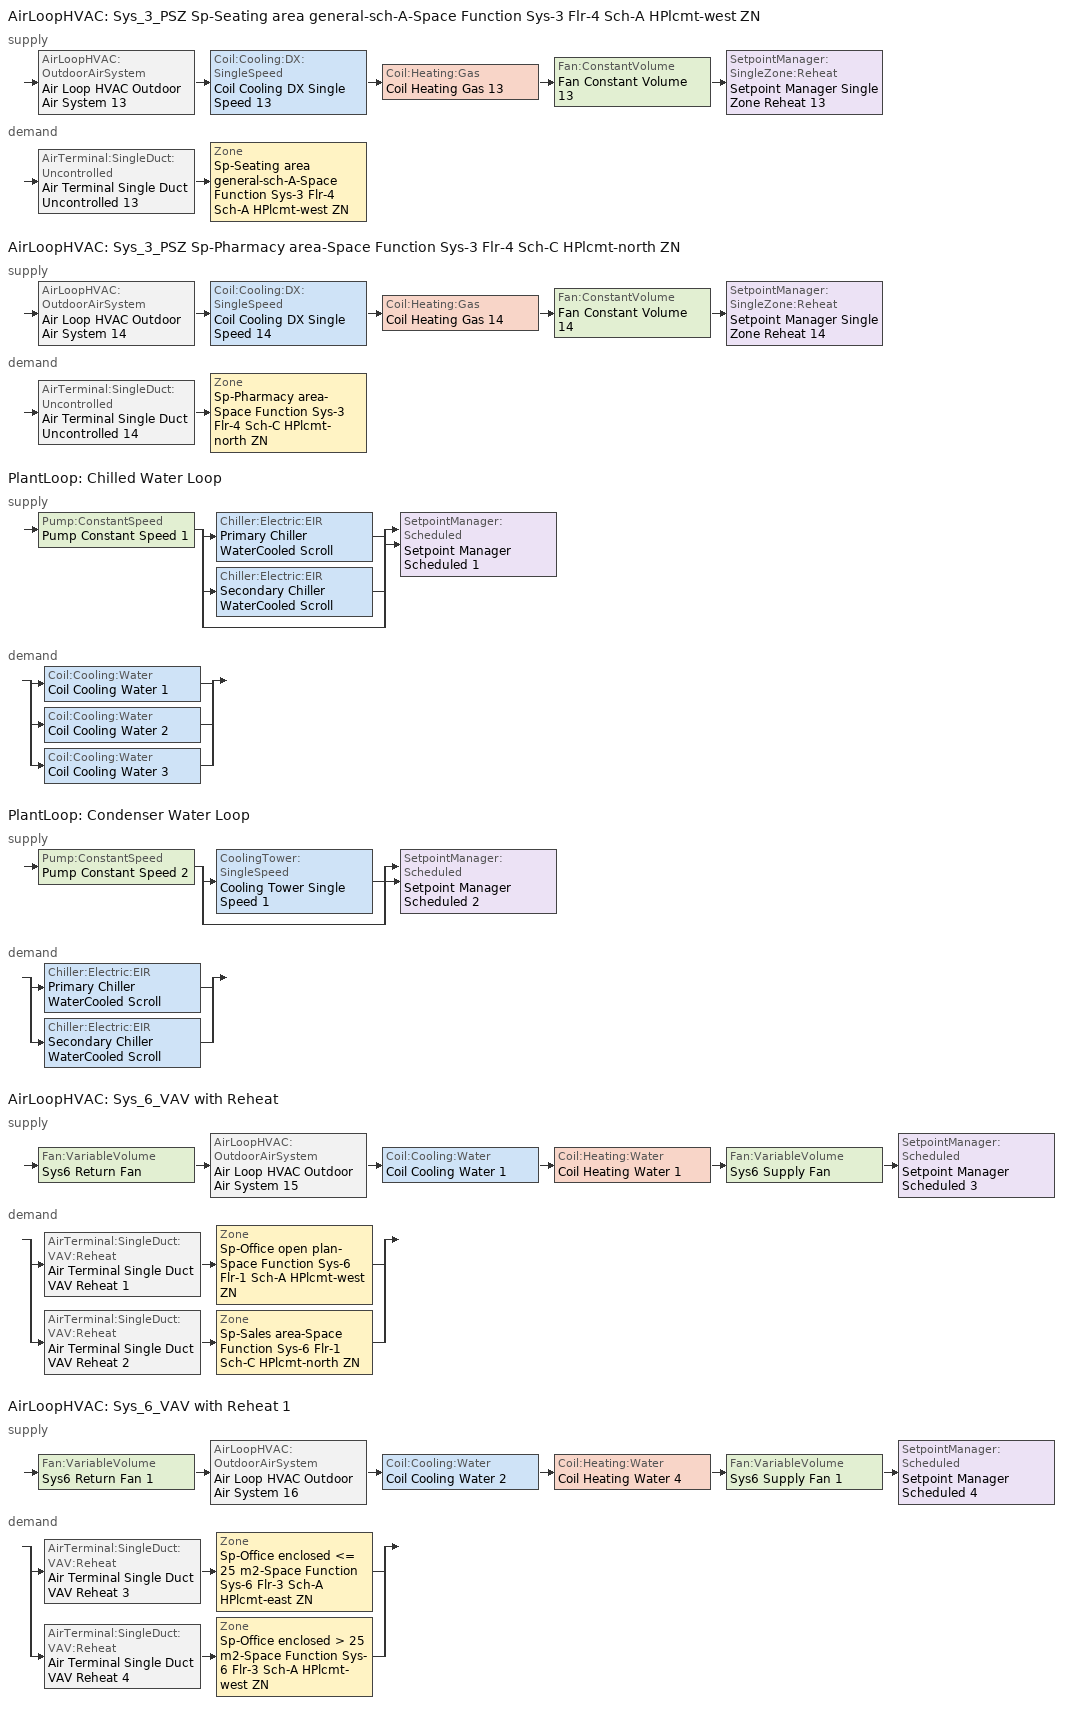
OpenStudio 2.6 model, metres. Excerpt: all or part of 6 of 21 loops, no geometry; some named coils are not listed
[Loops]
AirLoopHVAC 'Sys_3_PSZ Sp-Seating area general-sch-A-Space Function Sys-3 Flr-4 Sch-A HPlcmt-west ZN'
 supply: AirLoopHVAC:OutdoorAirSystem 'Air Loop HVAC Outdoor Air System 13' > Coil:Cooling:DX:SingleSpeed 'Coil Cooling DX Single Speed 13' > Coil:Heating:Gas 'Coil Heating Gas 13' > Fan:ConstantVolume 'Fan Constant Volume 13' > SetpointManager:SingleZone:Reheat 'Setpoint Manager Single Zone Reheat 13'
 demand: AirTerminal:SingleDuct:Uncontrolled 'Air Terminal Single Duct Uncontrolled 13' > Zone 'Sp-Seating area general-sch-A-Space Function Sys-3 Flr-4 Sch-A HPlcmt-west ZN'
AirLoopHVAC 'Sys_3_PSZ Sp-Pharmacy area-Space Function Sys-3 Flr-4 Sch-C HPlcmt-north ZN'
 supply: AirLoopHVAC:OutdoorAirSystem 'Air Loop HVAC Outdoor Air System 14' > Coil:Cooling:DX:SingleSpeed 'Coil Cooling DX Single Speed 14' > Coil:Heating:Gas 'Coil Heating Gas 14' > Fan:ConstantVolume 'Fan Constant Volume 14' > SetpointManager:SingleZone:Reheat 'Setpoint Manager Single Zone Reheat 14'
 demand: AirTerminal:SingleDuct:Uncontrolled 'Air Terminal Single Duct Uncontrolled 14' > Zone 'Sp-Pharmacy area-Space Function Sys-3 Flr-4 Sch-C HPlcmt-north ZN'
PlantLoop 'Chilled Water Loop'
 supply: Pump:ConstantSpeed 'Pump Constant Speed 1' > split
  | Chiller:Electric:EIR 'Primary Chiller WaterCooled Scroll'
  | Chiller:Electric:EIR 'Secondary Chiller WaterCooled Scroll'
  | bypass
  join > SetpointManager:Scheduled 'Setpoint Manager Scheduled 1'
 demand: split
  | Coil:Cooling:Water 'Coil Cooling Water 1'
  | Coil:Cooling:Water 'Coil Cooling Water 2'
  | Coil:Cooling:Water 'Coil Cooling Water 3'
PlantLoop 'Condenser Water Loop'
 supply: Pump:ConstantSpeed 'Pump Constant Speed 2' > split
  | CoolingTower:SingleSpeed 'Cooling Tower Single Speed 1'
  | bypass
  join > SetpointManager:Scheduled 'Setpoint Manager Scheduled 2'
 demand: split
  | Chiller:Electric:EIR 'Primary Chiller WaterCooled Scroll'
  | Chiller:Electric:EIR 'Secondary Chiller WaterCooled Scroll'
AirLoopHVAC 'Sys_6_VAV with Reheat'
 supply: Fan:VariableVolume 'Sys6 Return Fan' > AirLoopHVAC:OutdoorAirSystem 'Air Loop HVAC Outdoor Air System 15' > Coil:Cooling:Water 'Coil Cooling Water 1' > Coil:Heating:Water 'Coil Heating Water 1' > Fan:VariableVolume 'Sys6 Supply Fan' > SetpointManager:Scheduled 'Setpoint Manager Scheduled 3'
 demand: split
  | AirTerminal:SingleDuct:VAV:Reheat 'Air Terminal Single Duct VAV Reheat 1' > Zone 'Sp-Office open plan-Space Function Sys-6 Flr-1 Sch-A HPlcmt-west ZN'
  | AirTerminal:SingleDuct:VAV:Reheat 'Air Terminal Single Duct VAV Reheat 2' > Zone 'Sp-Sales area-Space Function Sys-6 Flr-1 Sch-C HPlcmt-north ZN'
AirLoopHVAC 'Sys_6_VAV with Reheat 1'
 supply: Fan:VariableVolume 'Sys6 Return Fan 1' > AirLoopHVAC:OutdoorAirSystem 'Air Loop HVAC Outdoor Air System 16' > Coil:Cooling:Water 'Coil Cooling Water 2' > Coil:Heating:Water 'Coil Heating Water 4' > Fan:VariableVolume 'Sys6 Supply Fan 1' > SetpointManager:Scheduled 'Setpoint Manager Scheduled 4'
 demand: split
  | AirTerminal:SingleDuct:VAV:Reheat 'Air Terminal Single Duct VAV Reheat 3' > Zone 'Sp-Office enclosed <= 25 m2-Space Function Sys-6 Flr-3 Sch-A HPlcmt-east ZN'
  | AirTerminal:SingleDuct:VAV:Reheat 'Air Terminal Single Duct VAV Reheat 4' > Zone 'Sp-Office enclosed > 25 m2-Space Function Sys-6 Flr-3 Sch-A HPlcmt-west ZN'
[Sizing:Zone] Zone Cooling Design Supply Air Temperature Input Method=SupplyAirTemperature; Zone Cooling Design Supply Air Temperature {C}=13; Zone Cooling Design Supply Air Temperature Difference {deltaC}=11.11; Zone Heating Design Supply Air Temperature Input Method=SupplyAirTemperature; Zone Heating Design Supply Air Temperature {C}=43; Zone Heating Design Supply Air Temperature Difference {deltaC}=11.11; Zone Cooling Design Supply Air Humidity Ratio {kg-H2O/kg-air}=0.0085; Zone Heating Design Supply Air Humidity Ratio {kg-H2O/kg-air}=0.008; Zone Heating Sizing Factor=1.3; Zone Cooling Sizing Factor=1.1; Cooling Design Air Flow Method=DesignDay; Heating Design Air Flow Method=DesignDay; Account for Dedicated Outdoor Air System=No; Dedicated Outdoor Air System Control Strategy=NeutralSupplyAir; Dedicated Outdoor Air Low Setpoint Temperature for Design {C}=autosize; Dedicated Outdoor Air High Setpoint Temperature for Design {C}=autosize
Sp-Seating area general-sch-A-Space Function Sys-3 Flr-4 Sch-A HPlcmt-west ZN; Sp-Pharmacy area-Space Function Sys-3 Flr-4 Sch-C HPlcmt-north ZN; Sp-Office open plan-Space Function Sys-6 Flr-1 Sch-A HPlcmt-west ZN; Sp-Sales area-Space Function Sys-6 Flr-1 Sch-C HPlcmt-north ZN; Sp-Office enclosed <= 25 m2-Space Function Sys-6 Flr-3 Sch-A HPlcmt-east ZN; Sp-Office enclosed > 25 m2-Space Function Sys-6 Flr-3 Sch-A HPlcmt-west ZN
[Zone equipment]
Sp-Seating area general-sch-A-Space Function Sys-3 Flr-4 Sch-A HPlcmt-west ZN: Air Terminal Single Duct Uncontrolled 13, Zone HVAC Baseboard Convective Water 13
Sp-Pharmacy area-Space Function Sys-3 Flr-4 Sch-C HPlcmt-north ZN: Air Terminal Single Duct Uncontrolled 14, Zone HVAC Baseboard Convective Water 14
Sp-Office open plan-Space Function Sys-6 Flr-1 Sch-A HPlcmt-west ZN: Air Terminal Single Duct VAV Reheat 1, Zone HVAC Baseboard Convective Water 15
Sp-Sales area-Space Function Sys-6 Flr-1 Sch-C HPlcmt-north ZN: Air Terminal Single Duct VAV Reheat 2, Zone HVAC Baseboard Convective Water 16
Sp-Office enclosed <= 25 m2-Space Function Sys-6 Flr-3 Sch-A HPlcmt-east ZN: Air Terminal Single Duct VAV Reheat 3, Zone HVAC Baseboard Convective Water 17
Sp-Office enclosed > 25 m2-Space Function Sys-6 Flr-3 Sch-A HPlcmt-west ZN: Air Terminal Single Duct VAV Reheat 4, Zone HVAC Baseboard Convective Water 18
[PlantLoop] Glycol Concentration=0; Plant Loop Volume {m3}=Autocalculate; Load Distribution Scheme=Optimal
Chilled Water Loop; Condenser Water Loop
[Sizing:Plant] Loop Design Temperature Difference {deltaC}=6; Sizing Option=NonCoincident; Zone Timesteps in Averaging Window=1; Coincident Sizing Factor Mode=None
Name | Loop Type | Design Loop Exit Temperature {C}
Chilled Water Loop | Cooling | 7
Condenser Water Loop | Condenser | 29
[AirLoopHVAC] Availability Schedule=Always On Discrete; Design Supply Air Flow Rate {m3/s}=AutoSize
Sys_3_PSZ Sp-Seating area general-sch-A-Space Function Sys-3 Flr-4 Sch-A HPlcmt-west ZN; Sys_3_PSZ Sp-Pharmacy area-Space Function Sys-3 Flr-4 Sch-C HPlcmt-north ZN; Sys_6_VAV with Reheat; Sys_6_VAV with Reheat 1
[Sizing:System] Type of Load to Size On=Sensible; Design Outdoor Air Flow Rate {m3/s}=Autosize; Preheat Design Temperature {C}=7; Preheat Design Humidity Ratio {kg-H2O/kg-Air}=0.008; Precool Design Humidity Ratio {kg-H2O/kg-Air}=0.008; Central Cooling Design Supply Air Temperature {C}=13; Sizing Option=NonCoincident; 100% Outdoor Air in Cooling=No; 100% Outdoor Air in Heating=No; Central Cooling Design Supply Air Humidity Ratio {kg-H2O/kg-Air}=0.0085; Central Heating Design Supply Air Humidity Ratio {kg-H2O/kg-Air}=0.008; Cooling Design Air Flow Method=DesignDay; Cooling Design Air Flow Rate {m3/s}=0; Heating Design Air Flow Method=DesignDay; Heating Design Air Flow Rate {m3/s}=0; System Outdoor Air Method=ZoneSum; Zone Maximum Outdoor Air Fraction=1; Cooling Supply Air Flow Rate Per Floor Area {m3/s-m2}=0.00996765; Cooling Fraction of Autosized Cooling Supply Air Flow Rate=1; Cooling Supply Air Flow Rate Per Unit Cooling Capacity {m3/s-W}=3.94755e-05; Heating Supply Air Flow Rate Per Floor Area {m3/s-m2}=0.00996765; Heating Fraction of Autosized Heating Supply Air Flow Rate=1; Heating Fraction of Autosized Cooling Supply Air Flow Rate=1; Heating Supply Air Flow Rate Per Unit Heating Capacity {m3/s-W}=3.15882e-05; Cooling Design Capacity Method=CoolingDesignCapacity; Cooling Design Capacity {W}=autosize; Cooling Design Capacity Per Floor Area {W/m2}=234.7; Fraction of Autosized Cooling Design Capacity=1; Heating Design Capacity Method=HeatingDesignCapacity; Heating Design Capacity {W}=autosize; Heating Design Capacity Per Floor Area {W/m2}=157; Fraction of Autosized Heating Design Capacity=1; Central Cooling Capacity Control Method=OnOff
Name | Minimum System Air Flow Ratio | Precool Design Temperature {C} | Central Heating Design Supply Air Temperature {C}
Sys_3_PSZ Sp-Seating area general-sch-A-Space Function Sys-3 Flr-4 Sch-A HPlcmt-west ZN; Sys_3_PSZ Sp-Pharmacy area-Space Function Sys-3 Flr-4 Sch-C HPlcmt-north ZN | 1 | 13 | 43
Sys_6_VAV with Reheat; Sys_6_VAV with Reheat 1 | 0.3 | 12.8 | 13.1
[Fan:ConstantVolume] Availability Schedule=Always On Discrete; Maximum Flow Rate {m3/s}=AutoSize
Fan Constant Volume 13; Fan Constant Volume 14
[Coil:Heating:Gas] Availability Schedule=Always On Discrete; Gas Burner Efficiency=0.8; Nominal Capacity {W}=AutoSize; Parasitic Electric Load {W}=0; Parasitic Gas Load {W}=0
Coil Heating Gas 13; Coil Heating Gas 14
[Coil:Cooling:DX:SingleSpeed] Availability Schedule=Always On Discrete; Rated Total Cooling Capacity {W}=autosize; Rated Sensible Heat Ratio=autosize; Rated COP {W/W}=3; Rated Air Flow Rate {m3/s}=autosize; Rated Evaporator Fan Power Per Volume Flow Rate {W/(m3/s)}=773.3; Condenser Type=AirCooled; Evaporative Condenser Effectiveness=0; Evaporative Condenser Air Flow Rate {m3/s}=Autosize; Evaporative Condenser Pump Rated Power Consumption {W}=Autosize; Crankcase Heater Capacity {W}=0; Maximum Outdoor Dry-Bulb Temperature for Crankcase Heater Operation {C}=0; Basin Heater Capacity {W/K}=0; Basin Heater Setpoint Temperature {C}=10
Name | Total Cooling Capacity Function of Temperature Curve | Total Cooling Capacity Function of Flow Fraction Curve | Energy Input Ratio Function of Temperature Curve | Energy Input Ratio Function of Flow Fraction Curve | Part Load Fraction Correlation Curve
Coil Cooling DX Single Speed 13 | Curve Biquadratic 25 | Curve Quadratic 37 | Curve Biquadratic 26 | Curve Quadratic 38 | Curve Quadratic 39
Coil Cooling DX Single Speed 14 | Curve Biquadratic 27 | Curve Quadratic 40 | Curve Biquadratic 28 | Curve Quadratic 41 | Curve Quadratic 42
[Controller:OutdoorAir] Minimum Outdoor Air Flow Rate {m3/s}=autosize; Maximum Outdoor Air Flow Rate {m3/s}=Autosize; Economizer Control Type=NoEconomizer; Economizer Control Action Type=ModulateFlow; Economizer Maximum Limit Dry-Bulb Temperature {C}=28; Economizer Maximum Limit Enthalpy {J/kg}=64000; Economizer Minimum Limit Dry-Bulb Temperature {C}=-100; Lockout Type=NoLockout; Minimum Limit Type=FixedMinimum; High Humidity Control=No; Heat Recovery Bypass Control Type=BypassWhenWithinEconomizerLimits
Name | Controller Mechanical Ventilation
Controller Outdoor Air 13 | Controller Mechanical Ventilation 13
Controller Outdoor Air 14 | Controller Mechanical Ventilation 14
Controller Outdoor Air 15 | Controller Mechanical Ventilation 15
Controller Outdoor Air 16 | Controller Mechanical Ventilation 16
[Controller:MechanicalVentilation] Availability Schedule=Always On Discrete; System Outdoor Air Method=ZoneSum
Controller Mechanical Ventilation 13; Controller Mechanical Ventilation 14; Controller Mechanical Ventilation 15; Controller Mechanical Ventilation 16
[AirLoopHVAC:OutdoorAirSystem]
Name | Controller
Air Loop HVAC Outdoor Air System 13 | Controller Outdoor Air 13
Air Loop HVAC Outdoor Air System 14 | Controller Outdoor Air 14
Air Loop HVAC Outdoor Air System 15 | Controller Outdoor Air 15
Air Loop HVAC Outdoor Air System 16 | Controller Outdoor Air 16
[SetpointManager:SingleZone:Reheat] Minimum Supply Air Temperature {C}=13; Maximum Supply Air Temperature {C}=43
Name | Control Zone
Setpoint Manager Single Zone Reheat 13 | Sp-Seating area general-sch-A-Space Function Sys-3 Flr-4 Sch-A HPlcmt-west ZN
Setpoint Manager Single Zone Reheat 14 | Sp-Pharmacy area-Space Function Sys-3 Flr-4 Sch-C HPlcmt-north ZN
[AirTerminal:SingleDuct:Uncontrolled] Availability Schedule=Always On Discrete; Maximum Air Flow Rate {m3/s}=AutoSize
Air Terminal Single Duct Uncontrolled 13; Air Terminal Single Duct Uncontrolled 14
[Pump:ConstantSpeed] Rated Flow Rate {m3/s}=autosize; Rated Pump Head {Pa}=179352; Rated Power Consumption {W}=autosize; Motor Efficiency=0.9; Fraction of Motor Inefficiencies to Fluid Stream=0; Pump Control Type=Intermittent; Design Power Sizing Method=PowerPerFlowPerPressure; Design Electric Power per Unit Flow Rate {W/(m3/s)}=348701.1; Design Shaft Power per Unit Flow Rate per Unit Head {W-s/m3-Pa}=1.28205
Pump Constant Speed 1; Pump Constant Speed 2
[Chiller:Electric:EIR] Reference Capacity {W}=Autosize; Reference COP {W/W}=5.5; Condenser Type=WaterCooled; Design Heat Recovery Water Flow Rate {m3/s}=0; Sizing Factor=1; Basin Heater Capacity {W/K}=0; Basin Heater Setpoint Temperature {C}=10
Name | Cooling Capacity Function of Temperature Curve | Electric Input to Cooling Output Ratio Function of Temperature Curve | Electric Input to Cooling Output Ratio Function of Part Load Ratio Curve
Primary Chiller WaterCooled Scroll | Curve Biquadratic 29 | Curve Biquadratic 30 | Curve Quadratic 43
Secondary Chiller WaterCooled Scroll | Curve Biquadratic 31 | Curve Biquadratic 32 | Curve Quadratic 44
[SetpointManager:Scheduled] Control Variable=Temperature
Name | Schedule
Setpoint Manager Scheduled 1 | CHW Temp
Setpoint Manager Scheduled 2 | CW Temp
Setpoint Manager Scheduled 3 | Supply Air Temp
Setpoint Manager Scheduled 4 | Supply Air Temp 1
[CoolingTower:SingleSpeed]
Cooling Tower Single Speed 1: Design Water Flow Rate {m3/s}=autosize; Design Air Flow Rate {m3/s}=autosize; Fan Power at Design Air Flow Rate {W}=autosize; U-Factor Times Area Value at Design Air Flow Rate {W/K}=autosize; Air Flow Rate in Free Convection Regime {m3/s}=autosize; U-Factor Times Area Value at Free Convection Air Flow Rate {W/K}=autosize; Performance Input Method=UFactorTimesAreaAndDesignWaterFlowRate; Free Convection Capacity {W}=0; Basin Heater Capacity {W/K}=0; Evaporation Loss Mode=LossFactor; Evaporation Loss Factor {percent/K}=0.2; Drift Loss Percent {percent}=0.008; Blowdown Calculation Mode=ConcentrationRatio; Blowdown Concentration Ratio=3; Capacity Control=FanCycling; Number of Cells=1; Cell Control=MinimalCell; Cell Minimum  Water Flow Rate Fraction=0.33; Cell Maximum Water Flow Rate Fraction=2.5; Sizing Factor=1; Free Convection Air Flow Rate Sizing Factor=0.1; Free Convection U-Factor Times Area Value Sizing Factor=0.1; Heat Rejection Capacity and Nominal Capacity Sizing Ratio=1.25; Free Convection Nominal Capacity Sizing Factor=0.1; Design Inlet Air Dry-Bulb Temperature {C}=35; Design Inlet Air Wet-Bulb Temperature {C}=24; Design Approach Temperature {deltaC}=5; Design Range Temperature {deltaC}=6
[Fan:VariableVolume] Availability Schedule=Always On Discrete; Fan Efficiency=0.6045; Pressure Rise {Pa}=1017.592; Maximum Flow Rate {m3/s}=Autosize; Fan Power Minimum Flow Rate Input Method=FixedFlowRate; Fan Power Minimum Flow Fraction=0; Fan Power Minimum Air Flow Rate {m3/s}=0; Motor Efficiency=0.93; Motor In Airstream Fraction=1; Fan Power Coefficient 1=0.0407599; Fan Power Coefficient 2=0.088045; Fan Power Coefficient 3=-0.0729261; Fan Power Coefficient 4=0.94374; Fan Power Coefficient 5=0
Sys6 Supply Fan; Sys6 Return Fan; Sys6 Supply Fan 1; Sys6 Return Fan 1
[Coil:Cooling:Water] Availability Schedule=Always On Discrete
Coil Cooling Water 1; Coil Cooling Water 2; Coil Cooling Water 3
[Controller:WaterCoil] Action=Reverse; Minimum Actuated Flow {m3/s}=0
Name | Water Coil
Controller Water Coil 2 | Coil Cooling Water 1
Controller Water Coil 6 | Coil Cooling Water 2
Controller Water Coil 10 | Coil Cooling Water 3
[AirTerminal:SingleDuct:VAV:Reheat] Availability Schedule=Always On Discrete; Maximum Air Flow Rate {m3/s}=AutoSize; Zone Minimum Air Flow Input Method=Constant; Constant Minimum Air Flow Fraction=0.3; Fixed Minimum Air Flow Rate {m3/s}=3.75; Maximum Hot Water or Steam Flow Rate {m3/s}=AutoSize; Minimum Hot Water or Steam Flow Rate {m3/s}=0; Convergence Tolerance=0.001; Damper Heating Action=Normal; Maximum Flow per Zone Floor Area During Reheat {m3/s-m2}=AutoSize; Maximum Flow Fraction During Reheat=AutoSize; Maximum Reheat Air Temperature {C}=43; Control For Outdoor Air=No
Name | Reheat Coil
Air Terminal Single Duct VAV Reheat 1 | Coil Heating Water 2
Air Terminal Single Duct VAV Reheat 2 | Coil Heating Water 3
Air Terminal Single Duct VAV Reheat 3 | Coil Heating Water 5
Air Terminal Single Duct VAV Reheat 4 | Coil Heating Water 6
[Schedule:Ruleset]
Name | Default Day Schedule
CHW Temp | Schedule Day 3
CW Temp | Schedule Day 4
Supply Air Temp | Supply Air Temp Default
Supply Air Temp 1 | Supply Air Temp Default 1
[Schedule:Day]
Schedule Day 3; wkdCHW Temp 1; satCHW Temp 1; sunCHW Temp 1: 1, 0, 7, 2, 0, 7, 3, 0, 7, 4, 0, 7, 5, 0, 7, 6, 0, 7, 7, 0, 7, 8, 0, 7, 9, 0, 7, 10, 0, 7, 11, 0, 7, 12, 0, 7, 13, 0, 7, 14, 0, 7, 15, 0, 7, 16, 0, 7, 17, 0, 7, 18, 0, 7, 19, 0, 7, 20, 0, 7, 21, 0, 7, 22, 0, 7, 23, 0, 7, 24, 0, 7
Schedule Day 4; wkdCW Temp 1; satCW Temp 1; sunCW Temp 1: 1, 0, 29, 2, 0, 29, 3, 0, 29, 4, 0, 29, 5, 0, 29, 6, 0, 29, 7, 0, 29, 8, 0, 29, 9, 0, 29, 10, 0, 29, 11, 0, 29, 12, 0, 29, 13, 0, 29, 14, 0, 29, 15, 0, 29, 16, 0, 29, 17, 0, 29, 18, 0, 29, 19, 0, 29, 20, 0, 29, 21, 0, 29, 22, 0, 29, 23, 0, 29, 24, 0, 29
Supply Air Temp Default; Supply Air Temp Default 1: 24, 0, 13
[Schedule:Rule] Date Specification Type=DateRange; Start Month=1; Start Day=1; End Month=12; End Day=31
Name | Schedule Ruleset | Rule Order | Day Schedule | Apply Sunday | Apply Monday | Apply Tuesday | Apply Wednesday | Apply Thursday | Apply Friday | Apply Saturday
wkdCHW Temp rule | CHW Temp | 2 | wkdCHW Temp 1 | No | Yes | Yes | Yes | Yes | Yes | No
satCHW Temprule | CHW Temp | 1 | satCHW Temp 1 | No | No | No | No | No | No | Yes
sunCHW Temprule | CHW Temp | 0 | sunCHW Temp 1 | Yes | No | No | No | No | No | No
wkdCW Temp rule | CW Temp | 2 | wkdCW Temp 1 | No | Yes | Yes | Yes | Yes | Yes | No
satCW Temprule | CW Temp | 1 | satCW Temp 1 | No | No | No | No | No | No | Yes
sunCW Temprule | CW Temp | 0 | sunCW Temp 1 | Yes | No | No | No | No | No | No
[Schedule:Constant]
Always On Discrete: Value=1
[Curve:Biquadratic]
Name | Coefficient1 Constant | Coefficient2 x | Coefficient3 x**2 | Coefficient4 y | Coefficient5 y**2 | Coefficient6 x*y | Minimum Value of x | Maximum Value of x | Minimum Value of y | Maximum Value of y
Curve Biquadratic 25; Curve Biquadratic 27 | 0.942588 | 0.00954335 | 0.00068377 | -0.0110427 | 5.249e-06 | -9.72e-06 | 17 | 22 | 13 | 46
Curve Biquadratic 26; Curve Biquadratic 28 | 0.342414 | 0.034885 | -0.0006237 | 0.00497722 | 0.000437951 | -0.000728028 | 17 | 22 | 13 | 46
Curve Biquadratic 29; Curve Biquadratic 31 | 1.02152 | 0.0370359 | 0.000233248 | -0.00389405 | -6.52536e-05 | -0.000268045 | 5 | 10 | 24 | 35
Curve Biquadratic 30; Curve Biquadratic 32 | 0.701769 | -0.00452016 | 0.00053311 | -0.00549821 | 0.000544579 | -0.000729032 | 5 | 10 | 24 | 35
[Curve:Quadratic]
Name | Coefficient1 Constant | Coefficient2 x | Coefficient3 x**2 | Minimum Value of x | Maximum Value of x
Curve Quadratic 37; Curve Quadratic 40 | 0.8 | 0.2 | 0 | 0.5 | 1.5
Curve Quadratic 38; Curve Quadratic 41 | 1.1552 | -0.1808 | 0.0256 | 0.5 | 1.5
Curve Quadratic 39; Curve Quadratic 42 | 0.85 | 0.15 | 0 | 0 | 1
Curve Quadratic 43; Curve Quadratic 44 | 0.0636912 | 0.584888 | 0.352803 | 0 | 1
